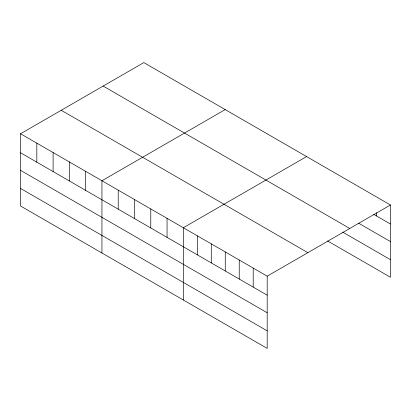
<?xml version="1.0" encoding="UTF-8"?>
<svg xmlns="http://www.w3.org/2000/svg" width="411" height="411" viewBox="0 0 411 411"><rect width="100%" height="100%" fill="white"/><g stroke="black" fill="none" stroke-linecap="round" stroke-linejoin="round"><path stroke-width="0.62" d="M327.557 240.928L390.45 277.24L390.45 204.991L143.809 62.595L20.55 133.76L20.55 206.009L267.191 348.405L267.191 276.156L20.55 133.76M225.202 109.588L101.943 180.748L101.943 253.001M306.591 156.576L183.332 227.74L183.332 299.989M267.191 276.156L390.45 204.991M373.784 214.398L390.45 224.016M358.736 223.271L390.45 241.581M103.135 86.079L349.776 228.475M342.61 232.056L390.45 259.675M61.224 110.276L307.865 252.673M20.55 152.784L267.191 295.18M20.55 170.349L267.191 312.745M20.55 188.444L267.191 330.84M376.476 212.78L376.476 215.95M253.212 268.085L253.212 287.114M239.238 260.019L239.238 279.043M225.259 251.948L225.259 270.972M211.285 243.877L211.285 262.906M197.306 235.811L197.306 254.835M167.056 218.344L167.056 237.368M150.775 208.942L150.775 227.971M134.5 199.546L134.5 218.575M118.219 190.149L118.219 209.173M85.663 171.351L85.663 190.38M69.387 161.955L69.387 180.979M53.106 152.553L53.106 171.582M36.831 143.156L36.831 162.186"/></g></svg>
